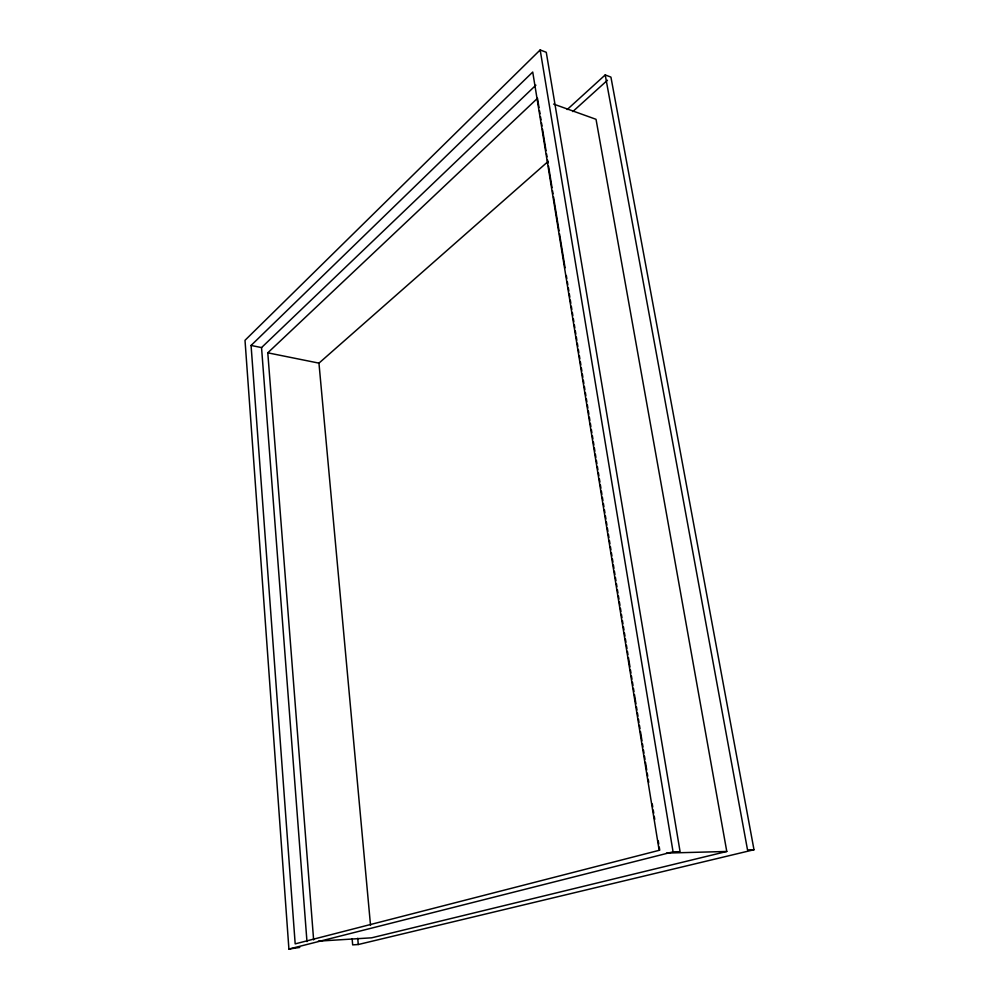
<?xml version="1.0" encoding="UTF-8"?>
<svg xmlns="http://www.w3.org/2000/svg" width="999" height="999" viewBox="0 0 999 999"><rect width="100%" height="100%" fill="white"/><g stroke="black" fill="none" stroke-linecap="round" stroke-linejoin="round"><path stroke-width="1.5" d="M288.911 949.05L673.064 851.835L680.082 851.66L546.266 52.285L540.172 49.95L245.005 340.309L288.911 949.05L299.762 947.427M251.074 345.454L532.729 72.053L659.165 850.324L295.18 943.88L251.074 345.454L261.538 347.577L535.889 85.165M313.624 939.884L267.782 352.822L537.499 98.302L538.998 107.542M567.195 109.54L605.219 74.925L610.926 77.11L753.995 849.737L358.279 944.517L352.672 944.879L352.123 938.673M572.802 111.576L607.454 80.245M267.782 352.822L318.956 363.137L548.089 161.488M553.596 104.071L596.028 119.306L726.785 851.473L371.678 937.811L318.319 941.145M666.445 853.084L726.785 851.473M753.995 849.737L747.527 849.899L605.219 74.925M540.172 49.95L673.064 851.835M539.497 110.627L540.009 113.711M540.509 116.783L541.008 119.868M541.508 122.952L542.007 126.036M542.507 129.121L546.016 150.687M546.515 153.771L547.015 156.843M547.514 159.927L548.026 163.012M548.526 166.096L552.035 187.662M552.534 190.747L553.034 193.818M553.533 196.903L559.04 230.806M559.54 233.878L565.059 267.782M566.308 275.487L566.808 278.559M567.307 281.643L567.819 284.727M568.319 287.812L568.818 290.884M569.318 293.968L569.817 297.053M570.317 300.137L570.816 303.209M571.316 306.293L571.828 309.378M572.327 312.462L572.827 315.534M573.326 318.619L573.826 321.703M574.325 324.787L574.825 327.859M575.324 330.944L575.836 334.028M576.336 337.113L576.835 340.197M577.335 343.269L577.834 346.353M578.334 349.438L578.833 352.522M579.333 355.594L579.832 358.678M580.344 361.763L580.844 364.847M581.343 367.919L581.843 371.004M582.342 374.088L582.842 377.172M583.341 380.244L583.841 383.329M584.353 386.413L584.852 389.498M585.352 392.57L585.851 395.654M586.351 398.738L586.85 401.823M587.35 404.895L587.849 407.979M588.361 411.064L588.861 414.148M589.36 417.22L589.86 420.304M590.359 423.389L590.859 426.473M591.358 429.558L591.858 432.629M592.37 435.714L592.869 438.798M593.369 441.883L593.868 444.955M594.368 448.039L594.867 451.123M595.367 454.208L595.866 457.28M596.378 460.364L596.878 463.449M597.377 466.533L597.877 469.605M598.376 472.689L598.876 475.774M599.375 478.858L599.875 481.93M600.387 485.014L600.886 488.099M601.386 491.183L601.885 494.255M602.385 497.34L602.884 500.424M603.384 503.508L603.883 506.58M604.395 509.665L604.894 512.749M605.394 515.834L605.894 518.918M606.393 521.99L606.893 525.074M607.392 528.159L607.892 531.243M608.403 534.315L608.903 537.4M609.402 540.484L609.902 543.568M610.401 546.64L610.901 549.725M611.4 552.809L611.9 555.894M612.412 558.965L612.911 562.05M613.411 565.134L613.91 568.219M614.41 571.291L614.909 574.375M615.409 577.459L615.908 580.544M616.42 583.616L616.92 586.7M617.419 589.785L617.919 592.869M618.418 595.941L618.918 599.025M619.417 602.11L619.917 605.194M620.429 608.279L620.928 611.351M621.428 614.435L621.927 617.519M622.427 620.604L622.926 623.676M623.426 626.76L623.925 629.845M624.437 632.929L624.937 636.001M625.436 639.085L625.936 642.17M626.435 645.254L626.935 648.326M627.434 651.41L627.934 654.495M628.446 657.579L629.944 666.82M630.444 669.904L630.943 672.976M631.443 676.061L631.942 679.145M632.454 682.23L632.954 685.302M633.453 688.386L633.953 691.47M634.452 694.555L635.951 703.796M636.463 706.88L636.962 709.964M637.462 713.036L637.961 716.121M638.461 719.205L638.96 722.289M639.46 725.361L639.959 728.446M640.471 731.53L641.97 740.771M642.469 743.855L642.969 746.94M643.468 750.012L643.968 753.096M644.48 756.181L644.979 759.265M645.479 762.337L646.728 770.042M647.227 773.126L647.727 776.211M648.226 779.295L648.738 782.367M652.235 803.945L652.747 807.017M653.246 810.102L653.746 813.186M654.245 816.27L654.745 819.342M658.254 840.921L658.753 844.005M659.253 847.077L659.752 850.161M318.956 363.137L370.529 925.386M357.729 938.298L358.279 944.517M261.538 347.577L306.968 941.57"/></g></svg>
